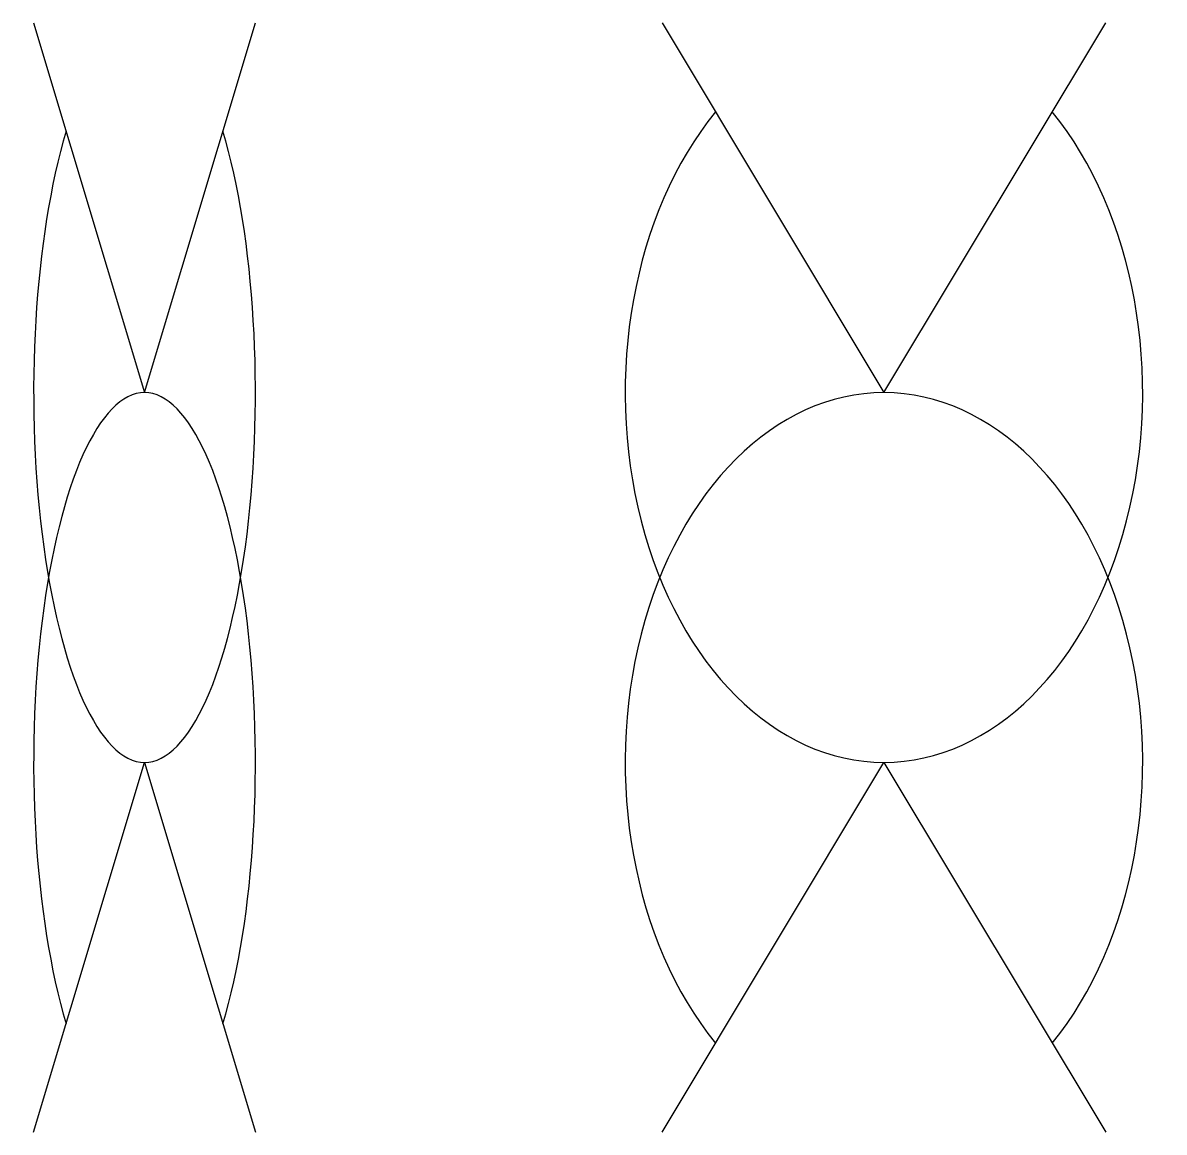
# Model space of a CAD drawing. Header units: millimetres. Extents: x 6.7 to 37.6, y 0 to 30.
import ezdxf

# ---------------------------------------------------------------- set-up
doc = ezdxf.new("R2010")
doc.units = ezdxf.units.MM
doc.header["$MEASUREMENT"] = 0
doc.layers.get('0').update_dxf_attribs({"lineweight": 25, "true_color": 0xffffff})

msp = doc.modelspace()

# ---------------------------------------------------------------- linework, layer by layer
for p, q in [((7, 30), (10, 20)), ((10, 20), (13, 30)), ((24, 30), (30, 20)), ((30, 20), (36, 30)), ((7, 0), (10, 10)), ((10, 10), (13, 0)), ((24, 0), (30, 10)), ((30, 10), (36, 0))]:
    msp.add_line(p, q)
for centre, major_axis, ratio, start_param, end_param in [((30, 20), (0, 10), 0.7, 0.708626, 5.574559), ((10, 20), (0, 10), 0.3, 0.785398, 5.497787), ((10, 10), (0, -10), 0.3, 0.785398, 5.497787), ((30, 10), (0, -10), 0.7, 0.708626, 5.574559)]:
    msp.add_ellipse(centre, major_axis=major_axis, ratio=ratio, start_param=start_param, end_param=end_param)

doc.saveas('drawing.dxf')
